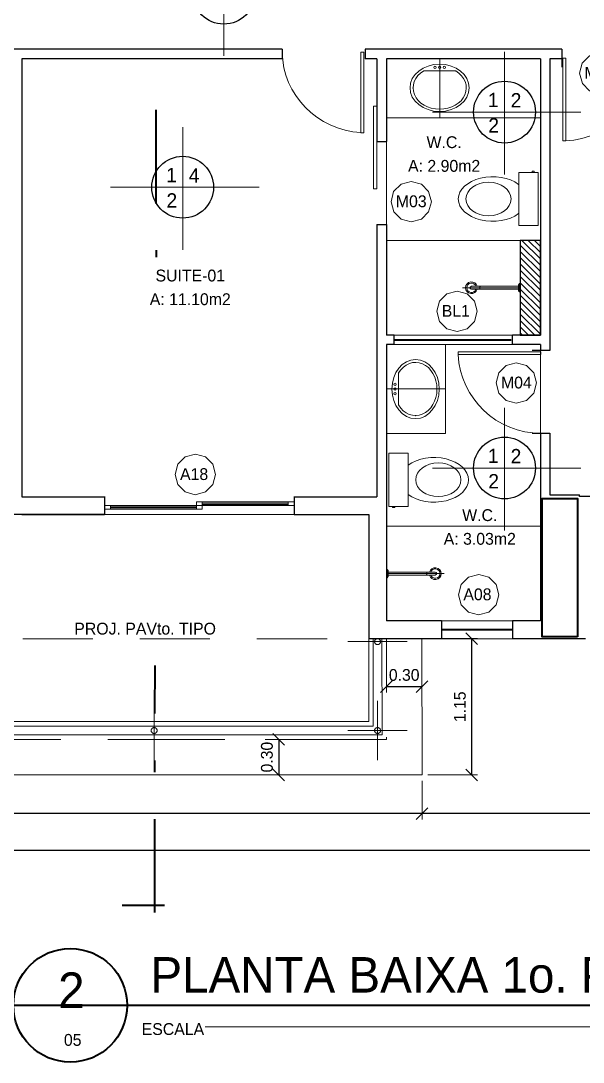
# Model space of a CAD drawing. Header units: metres. Extents: x 2.9 to 62.3, y 8 to 50.1.
# Drawn here: x 39.93 to 44.68, y 29.95 to 38.75 of the extents above; entities that cross this region are included whole.
import ezdxf
from ezdxf.enums import TextEntityAlignment as Align

# ---------------------------------------------------------------- set-up
doc = ezdxf.new("R2010")
doc.units = ezdxf.units.M
doc.header["$MEASUREMENT"] = 0
for name, pattern in [('DGN Style 2', [0.98853, 0.593118, -0.395412]), ('DGN Style 3', [1.383942, 0.98853, -0.395412]), ('DGN Style 4', [1.582636, 0.790824, -0.395412, 0.00098853, -0.395412])]:
    doc.linetypes.add(name, pattern=pattern)
doc.layers.get('Defpoints').update_dxf_attribs({"lineweight": 0})
for name, color, linetype, lineweight in [('00-EDIFICACOES TÉRREO', 7, 'Continuous', 0), ('24 - Textos Gerais', 7, 'Continuous', 0), ('34 - Mobiliário', 7, 'Continuous', 0), ('CORNIJAS_VAR NA PLANTA PTIPO 1', 7, 'Continuous', 0), ('Level 1', 7, 'Continuous', 0), ('Level 11-1', 7, 'Continuous', 0), ('Level 12', 7, 'Continuous', 0), ('Level 14', 7, 'Continuous', 0), ('Level 15', 7, 'Continuous', 0), ('Level 24-1', 7, 'Continuous', 0), ('Level 3', 7, 'Continuous', 0), ('Level 31', 7, 'Continuous', 0), ('Level 36', 7, 'Continuous', 0), ('Level 43', 7, 'Continuous', 0), ('Level 44', 7, 'Continuous', 0), ('Level 45', 7, 'Continuous', 0), ('Level 50', 7, 'Continuous', 0), ('Level 7', 7, 'Continuous', 0), ('Level 8', 7, 'Continuous', 0)]:
    doc.layers.add(name, color=color, linetype=linetype, lineweight=lineweight)
doc.styles.add('Style-INTL_ENGINEERING', font='INTL_ENGINEERING.shx')
doc.dimstyles.get("Standard").update_dxf_attribs({"dimtxt": 0.18, "dimasz": 0.18, "dimexe": 0.18, "dimexo": 0.0625, "dimgap": 0.09, "dimtad": 0, "dimtih": 1, "dimtoh": 1, "dimdec": 4, "dimzin": 1, "dimdsep": 46, "dimtxsty": 'Standard', "dimcen": 0, "dimadec": 0, "dimazin": 0, "dimtfac": 1, "dimtdec": 4, "dimtofl": 0, "dimtmove": 0, "dimatfit": 3, "dimfxl": 0, "dimtolj": 1, "dimtzin": 1, "dimarcsym": 0})

# ---------------------------------------------------------------- blocks, each defined once
blk = doc.blocks.new('_Oblique')
at = {"color": 0, "linetype": 'ByBlock', "lineweight": -2}
blk.add_line((0.5, 0.5), (-0.5, -0.5), dxfattribs=at)
blk = doc.blocks.new('*D240')
at = {"layer": 'Defpoints', "color": 0, "linetype": 'Continuous', "lineweight": 0}
for p in [(10.37455, 32.90904), (50.62455, 32.90904), (10.37455, 31.74023)]:
    blk.add_point(p, dxfattribs=at)
at = {"layer": 'Level 43', "color": 2, "linetype": 'Continuous', "lineweight": 0}
for p, q in [((10.37455, 32.85954), (10.37455, 31.69073)), ((50.62455, 32.85954), (50.62455, 31.69073))]:
    blk.add_line(p, q, dxfattribs=at)
at = {"layer": 'Level 43', "color": 0, "linetype": 'Continuous', "lineweight": -2}
blk.add_line((50.62455, 31.74023), (10.37455, 31.74023), dxfattribs=at)
at = {"layer": 'Level 43', "color": 0, "linetype": 'Continuous', "lineweight": -2, "xscale": 0.0995, "yscale": 0.0995, "zscale": 0.0995, "rotation": 180}
blk.add_blockref('_Oblique', (10.37455, 31.74023), dxfattribs=at)
at = {"layer": 'Level 43', "color": 0, "linetype": 'Continuous', "lineweight": -2, "xscale": 0.0995, "yscale": 0.0995, "zscale": 0.0995}
blk.add_blockref('_Oblique', (50.62455, 31.74023), dxfattribs=at)
at = {"layer": 'Level 43', "color": 0, "linetype": 'Continuous', "lineweight": 0, "insert": (30.49955, 31.83948), "char_height": 0.0995, "attachment_point": 5, "style": 'Style-INTL_ENGINEERING'}
blk.add_mtext('40.25', dxfattribs=at)
blk = doc.blocks.new('*D300')
at = {"layer": 'Defpoints', "color": 0, "linetype": 'Continuous', "lineweight": 0}
for p in [(43.3145, 33.5293), (43.3151, 32.3783), (43.7341, 32.3783)]:
    blk.add_point(p, dxfattribs=at)
at = {"layer": 'Level 43', "color": 2, "linetype": 'Continuous', "lineweight": 0}
for p, q in [((43.364, 33.5293), (43.7836, 33.5293)), ((43.3646, 32.3783), (43.7836, 32.3783))]:
    blk.add_line(p, q, dxfattribs=at)
at = {"layer": 'Level 43', "color": 0, "linetype": 'Continuous', "lineweight": -2}
blk.add_line((43.7341, 33.5293), (43.7341, 32.3783), dxfattribs=at)
at = {"layer": 'Level 43', "color": 0, "linetype": 'Continuous', "lineweight": -2, "xscale": 0.0995, "yscale": 0.0995, "zscale": 0.0995}
for p, rotation in [((43.7341, 33.5293), 90), ((43.7341, 32.3783), 270)]:
    blk.add_blockref('_Oblique', p, dxfattribs=dict(at, rotation=rotation))
at = {"layer": 'Level 43', "color": 0, "linetype": 'Continuous', "lineweight": 0, "insert": (43.6349, 32.9538), "char_height": 0.0995, "attachment_point": 5, "rotation": 90, "style": 'Style-INTL_ENGINEERING'}
blk.add_mtext('1.15', dxfattribs=at)
blk = doc.blocks.new('*D337')
at = {"layer": 'Defpoints', "color": 0, "linetype": 'Continuous', "lineweight": 0}
for p in [(31.6938, 32.8283), (43.3151, 32.3783), (31.6938, 32.0512)]:
    blk.add_point(p, dxfattribs=at)
at = {"layer": 'Level 43', "color": 2, "linetype": 'Continuous', "lineweight": 0}
for p, q in [((31.6938, 32.7788), (31.6938, 32.0017)), ((43.3151, 32.3288), (43.3151, 32.0017))]:
    blk.add_line(p, q, dxfattribs=at)
at = {"layer": 'Level 43', "color": 0, "linetype": 'Continuous', "lineweight": -2}
blk.add_line((43.3151, 32.0512), (31.6938, 32.0512), dxfattribs=at)
at = {"layer": 'Level 43', "color": 0, "linetype": 'Continuous', "lineweight": -2, "xscale": 0.0995, "yscale": 0.0995, "zscale": 0.0995, "rotation": 180}
blk.add_blockref('_Oblique', (31.6938, 32.0512), dxfattribs=at)
at = {"layer": 'Level 43', "color": 0, "linetype": 'Continuous', "lineweight": -2, "xscale": 0.0995, "yscale": 0.0995, "zscale": 0.0995}
blk.add_blockref('_Oblique', (43.3151, 32.0512), dxfattribs=at)
at = {"layer": 'Level 43', "color": 0, "linetype": 'Continuous', "lineweight": 0, "insert": (37.5044, 32.1505), "char_height": 0.0995, "attachment_point": 5, "style": 'Style-INTL_ENGINEERING'}
blk.add_mtext('11.62', dxfattribs=at)
blk = doc.blocks.new('*D336')
at = {"layer": 'Defpoints', "color": 0, "linetype": 'Continuous', "lineweight": 0}
for p in [(50.6245, 32.909), (43.3151, 32.3783), (43.3151, 32.0512)]:
    blk.add_point(p, dxfattribs=at)
at = {"layer": 'Level 43', "color": 2, "linetype": 'Continuous', "lineweight": 0}
for p, q in [((50.6245, 32.8595), (50.6245, 32.0017)), ((43.3151, 32.3288), (43.3151, 32.0017))]:
    blk.add_line(p, q, dxfattribs=at)
at = {"layer": 'Level 43', "color": 0, "linetype": 'Continuous', "lineweight": -2}
blk.add_line((50.6245, 32.0512), (43.3151, 32.0512), dxfattribs=at)
at = {"layer": 'Level 43', "color": 0, "linetype": 'Continuous', "lineweight": -2, "xscale": 0.0995, "yscale": 0.0995, "zscale": 0.0995, "rotation": 180}
blk.add_blockref('_Oblique', (43.3151, 32.0512), dxfattribs=at)
at = {"layer": 'Level 43', "color": 0, "linetype": 'Continuous', "lineweight": -2, "xscale": 0.0995, "yscale": 0.0995, "zscale": 0.0995}
blk.add_blockref('_Oblique', (50.6245, 32.0512), dxfattribs=at)
at = {"layer": 'Level 43', "color": 0, "linetype": 'Continuous', "lineweight": 0, "insert": (46.9698, 32.1505), "char_height": 0.0995, "attachment_point": 5, "style": 'Style-INTL_ENGINEERING'}
blk.add_mtext('7.31', dxfattribs=at)
blk = doc.blocks.new('*U413')
at = {"layer": '00-EDIFICACOES TÉRREO', "color": 4, "linetype": 'Continuous', "lineweight": 0, "flags": 128}
blk.add_lwpolyline([(0.00342, 0), (0.00294, 0.00172), (0.00172, 0.00296), (0, 0.00342), (-0.00171, 0.00296), (-0.00296, 0.00172), (-0.00341, 0), (-0.00294, -0.00171), (-0.00172, -0.00295), (-0.00001, -0.00341), (0.00173, -0.00294), (0.00295, -0.00171)], close=True, dxfattribs=at)
at = {"layer": '00-EDIFICACOES TÉRREO', "color": 4, "linetype": 'Continuous', "lineweight": 0, "style": 'Style-INTL_ENGINEERING'}
blk.add_text('M04', height=0.001999, rotation=359.9999, dxfattribs=at).set_placement((-0.00259, -0.00093))
blk = doc.blocks.new('*U418')
at = {"layer": '00-EDIFICACOES TÉRREO', "color": 4, "linetype": 'Continuous', "lineweight": 0, "flags": 128}
blk.add_lwpolyline([(0.00342, 0), (0.00294, 0.00172), (0.00172, 0.00296), (0, 0.00342), (-0.00171, 0.00296), (-0.00296, 0.00172), (-0.00341, 0), (-0.00294, -0.00171), (-0.00172, -0.00295), (-0.00001, -0.00341), (0.00173, -0.00294), (0.00295, -0.00171)], close=True, dxfattribs=at)
at = {"layer": '00-EDIFICACOES TÉRREO', "color": 4, "linetype": 'Continuous', "lineweight": 0, "style": 'Style-INTL_ENGINEERING'}
blk.add_text('M03', height=0.001999, rotation=359.9999, dxfattribs=at).set_placement((-0.00259, -0.00093))
blk = doc.blocks.new('*U419')
at = {"layer": '00-EDIFICACOES TÉRREO', "color": 4, "linetype": 'Continuous', "lineweight": 0, "flags": 128}
blk.add_lwpolyline([(0.00342, 0), (0.00294, 0.00172), (0.00172, 0.00296), (0, 0.00342), (-0.00171, 0.00296), (-0.00296, 0.00172), (-0.00341, 0), (-0.00294, -0.00171), (-0.00172, -0.00295), (-0.00001, -0.00341), (0.00173, -0.00294), (0.00295, -0.00171)], close=True, dxfattribs=at)
at = {"layer": '00-EDIFICACOES TÉRREO', "color": 4, "linetype": 'Continuous', "lineweight": 0, "style": 'Style-INTL_ENGINEERING'}
blk.add_text('BL1', height=0.001999, rotation=359.9999, dxfattribs=at).set_placement((-0.00259, -0.00093))
blk = doc.blocks.new('*U415')
at = {"layer": '00-EDIFICACOES TÉRREO', "color": 4, "linetype": 'Continuous', "lineweight": 0, "flags": 128}
blk.add_lwpolyline([(0.00342, 0), (0.00294, 0.00172), (0.00172, 0.00296), (0, 0.00342), (-0.00171, 0.00296), (-0.00296, 0.00172), (-0.00341, 0), (-0.00294, -0.00171), (-0.00172, -0.00295), (-0.00001, -0.00341), (0.00173, -0.00294), (0.00295, -0.00171)], close=True, dxfattribs=at)
at = {"layer": '00-EDIFICACOES TÉRREO', "color": 4, "linetype": 'Continuous', "lineweight": 0, "style": 'Style-INTL_ENGINEERING'}
blk.add_text('A08', height=0.001999, rotation=359.9999, dxfattribs=at).set_placement((-0.00259, -0.00093))
blk = doc.blocks.new('*U417')
at = {"layer": '00-EDIFICACOES TÉRREO', "color": 4, "linetype": 'Continuous', "lineweight": 0, "flags": 128}
blk.add_lwpolyline([(0.00342, 0), (0.00294, 0.00172), (0.00172, 0.00296), (0, 0.00342), (-0.00171, 0.00296), (-0.00296, 0.00172), (-0.00341, 0), (-0.00294, -0.00171), (-0.00172, -0.00295), (-0.00001, -0.00341), (0.00173, -0.00294), (0.00295, -0.00171)], close=True, dxfattribs=at)
at = {"layer": '00-EDIFICACOES TÉRREO', "color": 4, "linetype": 'Continuous', "lineweight": 0, "style": 'Style-INTL_ENGINEERING'}
blk.add_text('A18', height=0.001999, rotation=359.9999, dxfattribs=at).set_placement((-0.00259, -0.00093))
blk = doc.blocks.new('INDESP')
at = {"layer": 'Level 3', "color": 131, "linetype": 'Continuous', "lineweight": 0}
for p, q in [((0.01506, -0.01302), (0.01507, 0.01257)), ((0.00001, 0), (0.03099, 0))]:
    blk.add_line(p, q, dxfattribs=at)
at = {"layer": 'Level 3', "color": 131, "linetype": 'Continuous', "lineweight": 13}
blk.add_line((0.0221, 0), (0.02213, 0.00002), dxfattribs=at)
at = {"layer": 'Level 3', "color": 131, "linetype": 'Continuous', "lineweight": 30}
blk.add_circle((0.01505, 0.00001), 0.00645, dxfattribs=at)
at = {"layer": 'Level 3', "color": 131, "linetype": 'Continuous', "lineweight": 30, "style": 'Style-INTL_ENGINEERING'}
for s, p in [('1', (0.01159, 0.00105)), ('4', (0.01633, 0.00098)), ('2', (0.01167, -0.00425))]:
    blk.add_text(s, height=0.003, rotation=0, dxfattribs=at).set_placement(p)
blk = doc.blocks.new('INDESP_7')
at = {"layer": 'Level 3', "color": 131, "linetype": 'Continuous', "lineweight": 0}
for p, q in [((0.01506, -0.01302), (0.01507, 0.01257)), ((0.00001, 0), (0.03099, 0))]:
    blk.add_line(p, q, dxfattribs=at)
at = {"layer": 'Level 3', "color": 131, "linetype": 'Continuous', "lineweight": 13}
blk.add_line((0.0221, 0), (0.02213, 0.00002), dxfattribs=at)
at = {"layer": 'Level 3', "color": 131, "linetype": 'Continuous', "lineweight": 30}
blk.add_circle((0.01505, 0.00001), 0.00645, dxfattribs=at)
at = {"layer": 'Level 3', "color": 131, "linetype": 'Continuous', "lineweight": 30, "style": 'Style-INTL_ENGINEERING'}
for s, p in [('1', (0.01159, 0.00105)), ('2', (0.01633, 0.00098)), ('2', (0.01167, -0.00425))]:
    blk.add_text(s, height=0.003, rotation=0, dxfattribs=at).set_placement(p)
blk = doc.blocks.new('*D440')
at = {"layer": 'Defpoints', "color": 0, "linetype": 'Continuous', "lineweight": 0}
for p in [(41.9422, 32.6783), (41.9354, 32.3783), (42.1047, 32.3783)]:
    blk.add_point(p, dxfattribs=at)
at = {"layer": 'Level 43', "color": 2, "linetype": 'Continuous', "lineweight": 0}
for p, q in [((41.9917, 32.6783), (42.1542, 32.6783)), ((41.9849, 32.3783), (42.1542, 32.3783))]:
    blk.add_line(p, q, dxfattribs=at)
at = {"layer": 'Level 43', "color": 0, "linetype": 'Continuous', "lineweight": -2}
blk.add_line((42.1047, 32.6783), (42.1047, 32.3783), dxfattribs=at)
at = {"layer": 'Level 43', "color": 0, "linetype": 'Continuous', "lineweight": -2, "xscale": 0.0995, "yscale": 0.0995, "zscale": 0.0995}
for p, rotation in [((42.1047, 32.6783), 90), ((42.1047, 32.3783), 270)]:
    blk.add_blockref('_Oblique', p, dxfattribs=dict(at, rotation=rotation))
at = {"layer": 'Level 43', "color": 0, "linetype": 'Continuous', "lineweight": 0, "insert": (42.0054, 32.5283), "char_height": 0.0995, "attachment_point": 5, "rotation": 90, "style": 'Style-INTL_ENGINEERING'}
blk.add_mtext('0.30', dxfattribs=at)
blk = doc.blocks.new('*D441')
at = {"layer": 'Defpoints', "color": 0, "linetype": 'Continuous', "lineweight": 0}
for p in [(43.0145, 33.3746), (43.3145, 33.3746), (43.0145, 33.1229)]:
    blk.add_point(p, dxfattribs=at)
at = {"layer": 'Level 43', "color": 2, "linetype": 'Continuous', "lineweight": 0}
for p, q in [((43.0145, 33.3251), (43.0145, 33.0734)), ((43.3145, 33.3251), (43.3145, 33.0734))]:
    blk.add_line(p, q, dxfattribs=at)
at = {"layer": 'Level 43', "color": 0, "linetype": 'Continuous', "lineweight": -2}
blk.add_line((43.3145, 33.1229), (43.0145, 33.1229), dxfattribs=at)
at = {"layer": 'Level 43', "color": 0, "linetype": 'Continuous', "lineweight": -2, "xscale": 0.0995, "yscale": 0.0995, "zscale": 0.0995, "rotation": 180}
blk.add_blockref('_Oblique', (43.0145, 33.1229), dxfattribs=at)
at = {"layer": 'Level 43', "color": 0, "linetype": 'Continuous', "lineweight": -2, "xscale": 0.0995, "yscale": 0.0995, "zscale": 0.0995}
blk.add_blockref('_Oblique', (43.3145, 33.1229), dxfattribs=at)
at = {"layer": 'Level 43', "color": 0, "linetype": 'Continuous', "lineweight": 0, "insert": (43.1645, 33.2222), "char_height": 0.0995, "attachment_point": 5, "style": 'Style-INTL_ENGINEERING'}
blk.add_mtext('0.30', dxfattribs=at)
blk = doc.blocks.new('*U444')
at = {"layer": 'Level 3', "color": 2, "linetype": 'DGN Style 4', "lineweight": 40}
for p, q in [((0.053, -0.1798), (0.0541, -1.4258)), ((0.0447, -6.9628), (0.0455, -4.8745)), ((-0.2317, -6.8999), (0.1244, -6.9001))]:
    blk.add_line(p, q, dxfattribs=at)
blk = doc.blocks.new('*U542')
at = {"layer": '24 - Textos Gerais', "color": 172, "linetype": 'Continuous', "lineweight": 13}
blk.add_line((-0.147, -0.136), (-0.147, 0.133), dxfattribs=at)
at = {"layer": '24 - Textos Gerais', "color": 172, "linetype": 'DGN Style 4', "lineweight": 13}
blk.add_line((-0.25, -0.001), (0.25, -0.001), dxfattribs=at)
at = {"layer": '24 - Textos Gerais', "color": 172, "linetype": 'Continuous', "lineweight": 13, "extrusion": (0, 0, -1)}
for centre in [(0.177, 0.039), (0.177, -0.001), (0.177, -0.041)]:
    blk.add_circle(centre, 0.01, dxfattribs=at)
blk.add_ellipse((-0.004, 0), major_axis=(0, 0.25), ratio=0.8, dxfattribs=at)
blk.add_ellipse((-0.0033, -0.0006), major_axis=(0, 0.225), ratio=0.8, start_param=5.350888, end_param=10.349301, dxfattribs=at)
at = {"layer": '24 - Textos Gerais', "color": 172, "linetype": 'Continuous', "lineweight": 13}
for p in [(-0.003, 0.224), (-0.003, 0.224), (-0.147, -0.136)]:
    blk.add_point(p, dxfattribs=at)
blk = doc.blocks.new('SANCXP_6')
at = {"layer": '24 - Textos Gerais', "color": 172, "linetype": 'Continuous', "lineweight": 0}
for p, q in [((0.06, -0.449), (0.06, 0.449)), ((0.06, 0.449), (0.386, 0.449)), ((0.386, -0.449), (0.386, 0.449)), ((0.06, -0.449), (0.386, -0.449))]:
    blk.add_line(p, q, dxfattribs=at)
at = {"layer": '24 - Textos Gerais', "color": 172, "linetype": 'Continuous', "lineweight": 0, "flags": 128}
blk.add_lwpolyline([(0.125, -0.468), (0.16, -0.468), (0.16, -0.449), (0.125, -0.449)], close=True, dxfattribs=at)
at = {"layer": '24 - Textos Gerais', "color": 172, "linetype": 'Continuous', "lineweight": 0}
blk.add_ellipse((0.825, 0), major_axis=(-0.581, 0), ratio=0.649123, start_param=0.716078, end_param=5.567107, dxfattribs=at)
blk.add_ellipse((0.896, 0), major_axis=(-0.381, 0), ratio=0.746923, dxfattribs=at)
blk = doc.blocks.new('*U544')
at = {"layer": '24 - Textos Gerais', "color": 172, "linetype": 'Continuous', "lineweight": 0}
for p, q in [((-0.2441, 0.035), (-0.2441, -0.035)), ((-0.2441, 0.035), (-0.2391, 0.035)), ((-0.2391, 0.035), (-0.2391, -0.035)), ((-0.2291, 0.025), (-0.2391, 0.035)), ((-0.2291, -0.025), (-0.2291, 0.025)), ((0.168, 0.0125), (-0.2291, 0.0125)), ((-0.2441, -0.035), (-0.2391, -0.035)), ((-0.2391, -0.035), (-0.2291, -0.025)), ((0.168, -0.0125), (-0.2291, -0.0125))]:
    blk.add_line(p, q, dxfattribs=at)
at = {"layer": '24 - Textos Gerais', "color": 172, "linetype": 'DGN Style 4', "lineweight": 13}
blk.add_line((0.2441, 0), (-0.2441, 0), dxfattribs=at)
at = {"layer": '24 - Textos Gerais', "color": 172, "linetype": 'Continuous', "lineweight": 0, "extrusion": (0, 0, -1)}
for centre in [(-0.088, 0), (-0.168, 0)]:
    blk.add_arc(centre, 0.0125, 90, 270, dxfattribs=at)
at = {"layer": '24 - Textos Gerais', "color": 172, "linetype": 'Continuous', "lineweight": 0}
for radius, start, end in [(0.05, 194.47751, 165.52249), (0.04, 198.20996, 161.79004)]:
    blk.add_arc((0.168, 0), radius, start, end, dxfattribs=at)
blk.add_point((0.168, 0.011), dxfattribs=at)
blk = doc.blocks.new('*U545')
at = {"layer": '24 - Textos Gerais', "color": 172, "linetype": 'Continuous', "lineweight": 13}
blk.add_line((-0.147, -0.136), (-0.147, 0.133), dxfattribs=at)
at = {"layer": '24 - Textos Gerais', "color": 172, "linetype": 'DGN Style 4', "lineweight": 13}
blk.add_line((-0.25, -0.001), (0.25, -0.001), dxfattribs=at)
at = {"layer": '24 - Textos Gerais', "color": 172, "linetype": 'Continuous', "lineweight": 13, "extrusion": (0, 0, -1)}
for centre in [(0.177, 0.039), (0.177, -0.001), (0.177, -0.041)]:
    blk.add_circle(centre, 0.01, dxfattribs=at)
blk.add_ellipse((-0.004, 0), major_axis=(0, 0.25), ratio=0.8, dxfattribs=at)
blk.add_ellipse((-0.0033, -0.0006), major_axis=(0, 0.225), ratio=0.8, start_param=5.350888, end_param=10.349301, dxfattribs=at)
at = {"layer": '24 - Textos Gerais', "color": 172, "linetype": 'Continuous', "lineweight": 13}
for p in [(-0.003, 0.224), (-0.003, 0.224), (-0.147, -0.136)]:
    blk.add_point(p, dxfattribs=at)
blk = doc.blocks.new('SANCXP_7')
at = {"layer": '24 - Textos Gerais', "color": 172, "linetype": 'Continuous', "lineweight": 0}
for p, q in [((0.06, -0.449), (0.06, 0.449)), ((0.06, 0.449), (0.386, 0.449)), ((0.386, -0.449), (0.386, 0.449)), ((0.06, -0.449), (0.386, -0.449))]:
    blk.add_line(p, q, dxfattribs=at)
at = {"layer": '24 - Textos Gerais', "color": 172, "linetype": 'Continuous', "lineweight": 0, "flags": 128}
blk.add_lwpolyline([(0.125, -0.468), (0.16, -0.468), (0.16, -0.449), (0.125, -0.449)], close=True, dxfattribs=at)
at = {"layer": '24 - Textos Gerais', "color": 172, "linetype": 'Continuous', "lineweight": 0}
blk.add_ellipse((0.825, 0), major_axis=(-0.581, 0), ratio=0.649123, start_param=0.716078, end_param=5.567107, dxfattribs=at)
blk.add_ellipse((0.896, 0), major_axis=(-0.381, 0), ratio=0.746923, dxfattribs=at)
blk = doc.blocks.new('*U547')
at = {"layer": '24 - Textos Gerais', "color": 172, "linetype": 'Continuous', "lineweight": 0}
for p, q in [((-0.2441, 0.035), (-0.2441, -0.035)), ((-0.2441, 0.035), (-0.2391, 0.035)), ((-0.2391, 0.035), (-0.2391, -0.035)), ((-0.2291, 0.025), (-0.2391, 0.035)), ((-0.2291, -0.025), (-0.2291, 0.025)), ((0.168, 0.0125), (-0.2291, 0.0125)), ((-0.2441, -0.035), (-0.2391, -0.035)), ((-0.2391, -0.035), (-0.2291, -0.025)), ((0.168, -0.0125), (-0.2291, -0.0125))]:
    blk.add_line(p, q, dxfattribs=at)
at = {"layer": '24 - Textos Gerais', "color": 172, "linetype": 'DGN Style 4', "lineweight": 13}
blk.add_line((0.2441, 0), (-0.2441, 0), dxfattribs=at)
at = {"layer": '24 - Textos Gerais', "color": 172, "linetype": 'Continuous', "lineweight": 0, "extrusion": (0, 0, -1)}
for centre in [(-0.088, 0), (-0.168, 0)]:
    blk.add_arc(centre, 0.0125, 90, 270, dxfattribs=at)
at = {"layer": '24 - Textos Gerais', "color": 172, "linetype": 'Continuous', "lineweight": 0}
for radius, start, end in [(0.05, 194.47751, 165.52249), (0.04, 198.20996, 161.79004)]:
    blk.add_arc((0.168, 0), radius, start, end, dxfattribs=at)
blk.add_point((0.168, 0.011), dxfattribs=at)
blk = doc.blocks.new('*U497')
at = {"layer": 'Level 36', "color": 172, "linetype": 'Continuous', "lineweight": 13}
for p, q in [((13.815, 0.02), (12.515, 0.02)), ((13.815, 0.02), (12.515, 0.02)), ((13.645, -1.015), (12.515, -1.015)), ((13.015, -1.895), (13.015, -2.645)), ((13.015, -1.895), (13.015, -2.645)), ((13.015, -2.645), (12.515, -2.645)), ((13.015, -2.645), (12.515, -2.645)), ((13.815, -3.43), (12.515, -3.43))]:
    blk.add_line(p, q, dxfattribs=at)
at = {"layer": '24 - Textos Gerais', "color": 172, "linetype": 'Continuous', "lineweight": 13, "extrusion": (0, 0, -1)}
for name, p, rotation in [('*U542', (-12.964, 0.27), 270), ('*U545', (-12.765, -2.271), 180)]:
    blk.add_blockref(name, p, dxfattribs=dict(at, rotation=rotation))
at = {"layer": '24 - Textos Gerais', "color": 172, "linetype": 'Continuous', "lineweight": 0, "xscale": 0.5000000000216841, "yscale": 0.5000000000216841, "zscale": 0.5000000000216841}
for name, p, rotation in [('SANCXP_6', (13.825, -0.665), 179.9994663905646), ('SANCXP_7', (12.505, -3.0375), 359.9994663905647)]:
    blk.add_blockref(name, p, dxfattribs=dict(at, rotation=rotation))
at = {"layer": '24 - Textos Gerais', "color": 172, "linetype": 'Continuous', "lineweight": 0, "extrusion": (0, 0, -1)}
blk.add_blockref('*U544', (-13.4009, -1.415), dxfattribs=at)
at = {"layer": '24 - Textos Gerais', "color": 172, "linetype": 'Continuous', "lineweight": 0, "extrusion": (0, 0, -1), "rotation": 180}
blk.add_blockref('*U547', (-12.7591, -3.83), dxfattribs=at)
blk = doc.blocks.new('P70D')
at = {"layer": 'Level 14', "color": 7, "linetype": 'Continuous', "lineweight": 13}
for p, q in [((0.035, 0.775), (0.01, 0.775)), ((0.01, 0.775), (0.01, 0.075)), ((0.035, 0.075), (0.035, 0.775)), ((0.01, 0.075), (0.035, 0.075))]:
    blk.add_line(p, q, dxfattribs=at)
blk.add_arc((0, 0.075), 0.7, 0, 87.13402, dxfattribs=at)
at = {"layer": 'Level 7', "color": 7, "linetype": 'Continuous', "lineweight": 30}
for p, q in [((0, 0), (0, 0.15)), ((0.7, 0), (0.7, 0.15))]:
    blk.add_line(p, q, dxfattribs=at)
blk = doc.blocks.new('P70D_1')
at = {"layer": 'Level 14', "color": 7, "linetype": 'Continuous', "lineweight": 13}
for p, q in [((0.035, 0.705), (0.01, 0.705)), ((0.01, 0.705), (0.01, 0.025)), ((0.035, 0.025), (0.035, 0.705)), ((0.01, 0.025), (0.035, 0.025))]:
    blk.add_line(p, q, dxfattribs=at)
blk.add_ellipse((0.0073, 0.032), major_axis=(0.6611, -0.2141), ratio=0.965677, start_param=0.313159, end_param=1.833935, dxfattribs=at)
at = {"layer": 'Level 7', "color": 7, "linetype": 'Continuous', "lineweight": 30}
for p, q in [((0, 0), (0, 0.08)), ((0.7, 0), (0.7, 0.08))]:
    blk.add_line(p, q, dxfattribs=at)
blk = doc.blocks.new('PC185')
at = {"layer": 'Level 14', "color": 7, "linetype": 'Continuous', "lineweight": 13, "flags": 128}
for points in [[(0.00001, -0.04504), (0.05, -0.04504), (0.05001, -0.07502), (0.00002, -0.07504)], [(0.77501, -0.04506), (0.05, -0.04504), (0.05, -0.05504), (0.775, -0.05508)], [(0.05, -0.06502), (0.77502, -0.06506), (0.77499, -0.07506), (0.05001, -0.07502)], [(0.82499, -0.04506), (0.77501, -0.04506), (0.77499, -0.07506), (0.825, -0.07506)], [(0.77503, -0.07504), (0.82501, -0.07502), (0.82501, -0.10502), (0.77502, -0.10502)], [(1.55002, -0.07506), (0.82501, -0.07502), (0.82499, -0.08506), (1.55, -0.08504)], [(1.60001, -0.07506), (1.55002, -0.07506), (1.55001, -0.10504), (1.60002, -0.10504)], [(0.82502, -0.09502), (1.55002, -0.09504), (1.55001, -0.10504), (0.82501, -0.10502)]]:
    blk.add_lwpolyline(points, close=True, dxfattribs=at)
at = {"layer": 'Level 31', "color": 30, "linetype": 'Continuous', "lineweight": 0}
blk.add_line((-0.00001, -0.15008), (1.60001, -0.15012), dxfattribs=at)
at = {"layer": 'Level 7', "color": 7, "linetype": 'Continuous', "lineweight": 30, "flags": 128}
for points in [[(0, 0), (-0.00001, -0.15008)], [(1.60001, -0.00002), (1.60001, -0.1501)]]:
    blk.add_lwpolyline(points, dxfattribs=at)
blk = doc.blocks.new('*U549')
at = {"layer": '34 - Mobiliário', "color": 7, "linetype": 'DGN Style 3', "lineweight": 40}
blk.add_line((-0.5, 0), (0.5, 0), dxfattribs=at)
at = {"layer": 'CORNIJAS_VAR NA PLANTA PTIPO 1', "color": 7, "linetype": 'Continuous', "lineweight": 30}
for p, q in [((-0.5, -0.04), (-0.5, 0.04)), ((0.5, -0.04), (0.5, 0.04))]:
    blk.add_line(p, q, dxfattribs=at)
at = {"layer": 'CORNIJAS_VAR NA PLANTA PTIPO 1', "color": 7, "linetype": 'Continuous', "lineweight": 0}
for p, q in [((-0.5, 0.04), (0.5, 0.04)), ((-0.5, -0.04), (0.5, -0.04))]:
    blk.add_line(p, q, dxfattribs=at)
blk = doc.blocks.new('*U572')
at = {"layer": 'Level 1', "color": 3, "linetype": 'DGN Style 4', "lineweight": 0}
blk.add_line((0.25, 0), (-0.25, 0), dxfattribs=at)
at = {"layer": 'Level 50', "color": 190, "linetype": 'DGN Style 2', "lineweight": 0, "extrusion": (0, 0, -1)}
blk.add_circle((0, 0), 0.025, dxfattribs=at)
blk = doc.blocks.new('*U573')
at = {"layer": 'Level 1', "color": 3, "linetype": 'DGN Style 4', "lineweight": 0}
for p, q in [((0, 0.25), (0, -0.25)), ((0.25, 0), (-0.25, 0))]:
    blk.add_line(p, q, dxfattribs=at)
at = {"layer": 'Level 50', "color": 190, "linetype": 'DGN Style 2', "lineweight": 0, "extrusion": (0, 0, -1)}
blk.add_circle((0, 0), 0.025, dxfattribs=at)
blk = doc.blocks.new('*U579')
at = {"layer": 'Level 1', "color": 3, "linetype": 'DGN Style 4', "lineweight": 0}
blk.add_line((0, 0.25), (0, -0.25), dxfattribs=at)
at = {"layer": 'Level 50', "color": 190, "linetype": 'DGN Style 2', "lineweight": 0, "extrusion": (0, 0, -1)}
blk.add_circle((0, 0), 0.025, dxfattribs=at)
blk = doc.blocks.new('*U556')
at = {"layer": 'Level 50', "color": 190, "linetype": 'Continuous', "lineweight": 13, "flags": 128}
for points in [[(-12.4778, -4.7921), (-12.4778, -5.6054), (12.4776, -5.6054), (12.4772, -4.7921)], [(1.1564, -5.5304), (12.4025, -5.5304), (12.4022, -4.7921)]]:
    blk.add_lwpolyline(points, dxfattribs=at)
at = {"layer": 'Level 7', "color": 7, "linetype": 'Continuous', "lineweight": 13, "flags": 128}
for points in [[(-12.8153, -4.7921), (-12.8153, -5.9429), (12.8153, -5.9429), (12.8147, -4.7918)], [(1.1939, -5.4929), (12.365, -5.4929), (12.3647, -4.7921)]]:
    blk.add_lwpolyline(points, dxfattribs=at)
at = {"layer": 'Level 8', "color": 7, "linetype": 'DGN Style 3', "lineweight": 0, "flags": 128}
blk.add_lwpolyline([(-12.5153, -4.7921), (-12.5153, -5.6429), (12.5151, -5.6429), (12.5147, -4.792)], dxfattribs=at)
at = {"layer": 'Level 50', "color": 190, "linetype": 'DGN Style 2', "lineweight": 0, "extrusion": (0, 0, -1)}
for name, p in [('*U572', (-12.4397, -4.8171)), ('*U579', (-10.5529, -5.5679)), ('*U573', (-12.4397, -5.5679))]:
    blk.add_blockref(name, p, dxfattribs=at)
blk = doc.blocks.new('*U605')
at = {"layer": 'Level 11-1', "color": 2, "linetype": 'Continuous', "lineweight": 40}
blk.add_line((-0.08778, -0.00076), (0.0878, -0.00076), dxfattribs=at)
at = {"layer": 'Level 11-1', "color": 2, "linetype": 'Continuous', "lineweight": 0}
blk.add_line((-0.0554, -0.00443), (0.07782, -0.00442), dxfattribs=at)
at = {"layer": 'Level 11-1', "color": 2, "linetype": 'Continuous', "lineweight": 40}
blk.add_circle((-0.07819, -0.00077), 0.0096, dxfattribs=at)
at = {"layer": 'Level 11-1', "color": 2, "linetype": 'Continuous', "lineweight": 40, "style": 'Style-INTL_ENGINEERING'}
blk.add_text('PLANTA BAIXA 1o. PAVIMENTO', height=0.0059999, rotation=0.0007, dxfattribs=at).set_placement((-0.06465, 0.00138))
at = {"layer": 'Level 11-1', "color": 2, "linetype": 'Continuous', "lineweight": 13, "style": 'Style-INTL_ENGINEERING'}
blk.add_text('1:50', height=0.002, rotation=0.0007, dxfattribs=at).set_placement((0.07978, -0.00444), align=Align.MIDDLE_LEFT)
at = {"layer": 'Level 11-1', "color": 2, "linetype": 'Continuous', "lineweight": 0, "style": 'Style-INTL_ENGINEERING'}
blk.add_text('ESCALA', height=0.002, rotation=0.0007, dxfattribs=at).set_placement((-0.05558, -0.00478), align=Align.MIDDLE_RIGHT)
at = {"layer": 'Level 11-1', "color": 2, "linetype": 'Continuous', "lineweight": 40, "insert": (-0.07801, -0.00121), "char_height": 0.006, "attachment_point": 8, "rotation": 0.0007, "line_spacing_factor": 0.6, "style": 'Style-INTL_ENGINEERING'}
blk.add_mtext('2\\P', dxfattribs=at)
at = {"layer": 'Level 11-1', "color": 2, "linetype": 'Continuous', "lineweight": 13, "insert": (-0.07778, -0.00764), "char_height": 0.002, "attachment_point": 8, "rotation": 0.0007, "line_spacing_factor": 0.6, "style": 'Style-INTL_ENGINEERING'}
blk.add_mtext('05\\P', dxfattribs=at)

msp = doc.modelspace()

# ---------------------------------------------------------------- linework, layer by layer
at = {"layer": '00-EDIFICACOES TÉRREO', "color": 7, "linetype": 'Continuous', "lineweight": 13, "flags": 128}
msp.add_lwpolyline([(42.9046, 38.029), (42.9346, 38.029), (42.9346, 37.329), (42.9046, 37.329)], close=True, dxfattribs=at)
at = {"layer": 'CORNIJAS_VAR NA PLANTA PTIPO 1', "color": 7, "linetype": 'Continuous', "lineweight": 30}
for p, q in [((42.1345, 38.509), (39.8546, 38.509)), ((44.4946, 38.509), (42.8345, 38.509)), ((39.9346, 38.429), (39.9346, 34.7288)), ((42.1345, 38.429), (39.9346, 38.429)), ((42.9346, 38.429), (42.8346, 38.429)), ((42.9346, 38.429), (42.9346, 37.729)), ((44.3145, 38.429), (43.0145, 38.429)), ((43.0145, 38.429), (43.0145, 37.729)), ((44.3145, 38.429), (44.3145, 36.094)), ((44.3946, 38.429), (44.3946, 35.964)), ((44.4945, 38.429), (44.3946, 38.429)), ((42.9346, 37.729), (43.0145, 37.729)), ((42.9346, 37.029), (43.0145, 37.029)), ((42.9346, 37.029), (42.9346, 34.7288)), ((43.0145, 37.029), (43.0145, 36.094)), ((43.0796, 36.094), (43.0145, 36.094)), ((44.3145, 36.094), (44.0796, 36.094)), ((43.0145, 36.014), (43.0145, 33.679)), ((43.0796, 36.014), (43.0145, 36.014)), ((44.3145, 36.014), (44.0796, 36.014)), ((44.3145, 36.014), (44.3145, 35.964)), ((44.3145, 35.264), (44.3145, 33.679)), ((44.3946, 35.2643), (44.3946, 34.7447)), ((39.9346, 34.7288), (40.6345, 34.7288)), ((42.2346, 34.7288), (42.9346, 34.7288)), ((44.3946, 34.7447), (44.6445, 34.7447)), ((44.6445, 34.729), (44.6445, 34.7447)), ((45.0945, 34.729), (44.6445, 34.729)), ((40.6345, 34.579), (39.4045, 34.579)), ((39.9346, 34.579), (40.6345, 34.579)), ((42.2346, 34.579), (42.8646, 34.579)), ((42.8646, 34.579), (42.8646, 33.529)), ((43.4795, 33.679), (43.0145, 33.679)), ((44.3145, 33.679), (44.0796, 33.679)), ((43.4796, 33.529), (42.8646, 33.529)), ((44.6945, 33.529), (44.0795, 33.529))]:
    msp.add_line(p, q, dxfattribs=at)
at = {"layer": 'CORNIJAS_VAR NA PLANTA PTIPO 1', "color": 7, "linetype": 'Continuous', "lineweight": 0}
for p, q in [((43.0145, 37.029), (43.0145, 37.729)), ((44.3145, 35.264), (44.3145, 35.964))]:
    msp.add_line(p, q, dxfattribs=at)
at = {"layer": 'Level 15', "color": 7, "linetype": 'Continuous', "lineweight": 40}
msp.add_line((44.0796, 33.6041), (43.4795, 33.604), dxfattribs=at)
at = {"layer": 'Level 24-1', "color": 7, "linetype": 'DGN Style 2', "lineweight": 0, "flags": 128}
msp.add_lwpolyline([(33.7253, 41.9391), (38.0346, 41.939), (38.0346, 42.689), (46.8646, 42.689), (46.8646, 41.289), (50.6245, 41.289), (50.6245, 34.579), (49.9246, 34.579), (49.9246, 34.079), (49.3745, 33.529), (39.8467, 33.529), (39.2267, 32.909), (31.9114, 32.909), (31.6938, 33.1263), (29.3053, 33.1263), (29.0877, 32.909), (21.7724, 32.909), (21.1524, 33.529), (11.6245, 33.529), (11.0746, 34.079), (11.0746, 34.579), (10.3745, 34.579), (10.3745, 41.289), (14.1346, 41.289), (14.1346, 42.689), (22.9645, 42.689), (22.9645, 41.939), (27.2738, 41.939), (27.2738, 46.7246), (33.7241, 46.7246), (33.7253, 41.9391)], dxfattribs=at)
at = {"layer": 'Level 44', "color": 1, "linetype": 'Continuous', "lineweight": 40, "flags": 128}
msp.add_lwpolyline([(44.6295, 33.5446), (44.3295, 33.5446), (44.3295, 34.7146), (44.6295, 34.7146)], close=True, dxfattribs=at)
at = {"layer": 'Level 45', "color": 6, "linetype": 'Continuous', "lineweight": 0}
for p, q in [((44.3145, 36.7376), (44.1581, 36.894)), ((44.3145, 36.7906), (44.2111, 36.894)), ((44.3145, 36.8436), (44.2642, 36.894)), ((44.3145, 36.6846), (44.1446, 36.8545)), ((44.3145, 36.6315), (44.1446, 36.8015)), ((44.3145, 36.5785), (44.1446, 36.7485)), ((44.3145, 36.5255), (44.1446, 36.6954)), ((44.3145, 36.4724), (44.1446, 36.6424)), ((44.3145, 36.4194), (44.1446, 36.5894)), ((44.3145, 36.3664), (44.1446, 36.5363)), ((44.3145, 36.3133), (44.1446, 36.4833)), ((44.3145, 36.2603), (44.1446, 36.4303)), ((44.3145, 36.2073), (44.1446, 36.3772)), ((44.3145, 36.1542), (44.1446, 36.3242)), ((44.3145, 36.1012), (44.1446, 36.2712)), ((44.2687, 36.094), (44.1446, 36.2181)), ((44.2156, 36.094), (44.1446, 36.1651)), ((44.1626, 36.094), (44.1446, 36.1121))]:
    msp.add_line(p, q, dxfattribs=at)
at = {"layer": 'Level 45', "color": 6, "linetype": 'Continuous', "lineweight": 30, "flags": 128}
msp.add_lwpolyline([(44.3145, 36.894), (44.1446, 36.894), (44.1446, 36.094), (44.3145, 36.094)], close=True, dxfattribs=at)
at = {"layer": 'Level 7', "color": 7, "linetype": 'Continuous', "lineweight": 30}
for p, q in [((43.4795, 33.679), (43.4796, 33.529)), ((44.0796, 33.679), (44.0796, 33.529))]:
    msp.add_line(p, q, dxfattribs=at)
at = {"layer": 'Level 7', "color": 7, "linetype": 'Continuous', "lineweight": 0}
for p, q in [((44.0796, 33.679), (43.4795, 33.679)), ((44.0796, 33.529), (43.4796, 33.529))]:
    msp.add_line(p, q, dxfattribs=at)

# ---------------------------------------------------------------- block references
at = {"layer": '00-EDIFICACOES TÉRREO', "color": 4, "linetype": 'Continuous', "lineweight": 0, "xscale": 50.00000000487893, "yscale": 50.00000000487893, "zscale": 50.00000000487893, "rotation": 0.0008004141529982}
for name, p in [('*U413', (44.8162, 38.3063)), ('*U418', (43.2236, 37.2213)), ('*U419', (43.611, 36.2953)), ('*U413', (44.1113, 35.6897)), ('*U417', (41.4011, 34.9162)), ('*U415', (43.7937, 33.9002))]:
    msp.add_blockref(name, p, dxfattribs=at)
at = {"layer": 'CORNIJAS_VAR NA PLANTA PTIPO 1', "color": 7, "linetype": 'Continuous', "lineweight": 13}
msp.add_blockref('*U556', (30.4998, 38.3211), dxfattribs=at)
at = {"layer": 'CORNIJAS_VAR NA PLANTA PTIPO 1', "color": 7, "linetype": 'Continuous', "lineweight": 30}
msp.add_blockref('*U549', (43.5796, 36.054), dxfattribs=at)
at = {"layer": 'Level 11-1', "color": 2, "linetype": 'Continuous', "lineweight": 40, "xscale": 50, "yscale": 50, "zscale": 50}
msp.add_blockref('*U605', (44.2541, 30.4698), dxfattribs=at)
at = {"layer": 'Level 3', "color": 2, "linetype": 'Continuous', "lineweight": 30}
msp.add_blockref('*U444', (41.0147, 38.1772), dxfattribs=at)
at = {"layer": 'Level 3', "color": 131, "linetype": 'Continuous', "lineweight": 30, "xscale": 40.50002794240174, "yscale": 40.50002794240174, "zscale": 40.50002794240174, "rotation": 0.0006587766262007}
for name, p in [('INDESP', (41.0318, 38.982)), ('INDESP_7', (43.4024, 37.9774)), ('INDESP', (40.6842, 37.3429)), ('INDESP_7', (43.4024, 34.9706))]:
    msp.add_blockref(name, p, dxfattribs=at)
at = {"layer": 'Level 36', "color": 172, "linetype": 'Continuous', "lineweight": 13}
msp.add_blockref('*U497', (30.4996, 37.909), dxfattribs=at)
at = {"layer": 'Level 7', "color": 7, "linetype": 'Continuous', "lineweight": 30, "xscale": 1.000004656718364}
for name, p, yscale, rotation in [('P70D_1', (42.8345, 38.509), 1.000004656718364, 179.9991995895742), ('P70D', (44.4946, 38.509), -1.000004656718364, 0.0008004104257883999), ('P70D', (44.3945, 35.964), -1.000004656718364, 270.0008004104258)]:
    msp.add_blockref(name, p, dxfattribs=dict(at, yscale=yscale, rotation=rotation))
at = {"layer": 'Level 7', "color": 30, "linetype": 'Continuous', "lineweight": 0, "yscale": -1, "rotation": 180}
msp.add_blockref('PC185', (42.2346, 34.7291), dxfattribs=at)

# ---------------------------------------------------------------- texts
at = {"layer": 'Level 12', "color": 2, "linetype": 'Continuous', "lineweight": 13, "attachment_point": 5, "line_spacing_factor": 1.200006, "style": 'Style-INTL_ENGINEERING'}
for s, insert, char_height in [('W.C.\\PA: 2.90m2\\P', (43.5018, 37.6231), 0.1), ('SUITE-01\\PA: 11.10m2\\P', (41.358, 36.4966), 0.1), ('W.C.\\PA: 3.03m2\\P', (43.803, 34.4721), 0.1), ('PROJ. PAVto. TIPO\\P', (40.9766, 33.6133), 0.099999)]:
    msp.add_mtext(s, dxfattribs=dict(at, insert=insert, char_height=char_height))

# ---------------------------------------------------------------- dimensions: what is measured, and where the dimension line sits
at = {"layer": 'Level 43', "color": 2, "linetype": 'Continuous', "lineweight": 0}
for base, p1, p2, angle, override, picture, middle in [((43.7341, 32.3783), (43.3145, 33.5293), (43.3151, 32.3783), 270, {"dimtxt": 0.0995, "dimasz": 0.0995, "dimexe": 0.0495, "dimexo": 0.0495, "dimgap": 0.0495, "dimtad": 1, "dimtih": 0, "dimtoh": 0, "dimdec": 2, "dimzin": 3, "dimtxsty": 'Style-INTL_ENGINEERING', "dimblk": 'Oblique', "dimclre": 2, "dimtdec": 2, "dimatfit": 1, "dimfrac": 2, "dimtolj": 0, "dimtzin": 3, "dimlwe": 0}, '*D300', (43.6349, 32.9538)), ((10.3745, 31.7402), (50.6245, 32.909), (10.3745, 32.909), 180, {"dimtxt": 0.0995, "dimasz": 0.0995, "dimexe": 0.0495, "dimexo": 0.0495, "dimgap": 0.0495, "dimtad": 1, "dimtih": 0, "dimtoh": 0, "dimdec": 2, "dimzin": 3, "dimtxsty": 'Style-INTL_ENGINEERING', "dimblk": 'Oblique', "dimclre": 2, "dimtdec": 2, "dimatfit": 1, "dimtolj": 0, "dimtzin": 3, "dimlwe": 0}, '*D240', (30.4996, 31.8395)), ((43.3151, 32.0512), (50.6245, 32.909), (43.3151, 32.3783), 180, {"dimtxt": 0.0995, "dimasz": 0.0995, "dimexe": 0.0495, "dimexo": 0.0495, "dimgap": 0.0495, "dimtad": 1, "dimtih": 0, "dimtoh": 0, "dimdec": 2, "dimzin": 3, "dimtxsty": 'Style-INTL_ENGINEERING', "dimblk": 'Oblique', "dimclre": 2, "dimtdec": 2, "dimatfit": 1, "dimtolj": 0, "dimtzin": 3, "dimlwe": 0}, '*D336', (46.9698, 32.1505)), ((31.6938, 32.0512), (43.3151, 32.3783), (31.6938, 32.8283), 180, {"dimtxt": 0.0995, "dimasz": 0.0995, "dimexe": 0.0495, "dimexo": 0.0495, "dimgap": 0.0495, "dimtad": 1, "dimtih": 0, "dimtoh": 0, "dimdec": 2, "dimzin": 3, "dimtxsty": 'Style-INTL_ENGINEERING', "dimblk": 'Oblique', "dimclre": 2, "dimtdec": 2, "dimatfit": 1, "dimtolj": 0, "dimtzin": 3, "dimlwe": 0}, '*D337', (37.5044, 32.1505))]:
    dim = msp.add_linear_dim(base=base, p1=p1, p2=p2, angle=angle, dimstyle='Standard', override=override, dxfattribs=at)
    dim.commit()
    dim.dimension.update_dxf_attribs({"geometry": picture, "text_midpoint": middle})
for base, p1, p2, angle, picture, middle in [((43.0145, 33.1229), (43.3145, 33.3746), (43.0145, 33.3746), 180, '*D441', (43.1645, 33.1229)), ((42.1047, 32.3783), (41.9422, 32.6783), (41.9354, 32.3783), 270, '*D440', (42.1047, 32.5283))]:
    dim = msp.add_linear_dim(base=base, p1=p1, p2=p2, angle=angle, dimstyle='Standard', override={"dimtxt": 0.0995, "dimasz": 0.0995, "dimexe": 0.0495, "dimexo": 0.0495, "dimgap": 0.0495, "dimtad": 1, "dimtih": 0, "dimtoh": 0, "dimdec": 2, "dimzin": 3, "dimtxsty": 'Style-INTL_ENGINEERING', "dimblk": 'Oblique', "dimclre": 2, "dimtdec": 2, "dimatfit": 1, "dimfrac": 2, "dimtolj": 0, "dimtzin": 3, "dimlwe": 0}, dxfattribs=at)
    dim.commit()
    dim.dimension.update_dxf_attribs({"geometry": picture, "text_midpoint": middle, "dimtype": 160})

doc.saveas('drawing.dxf')
